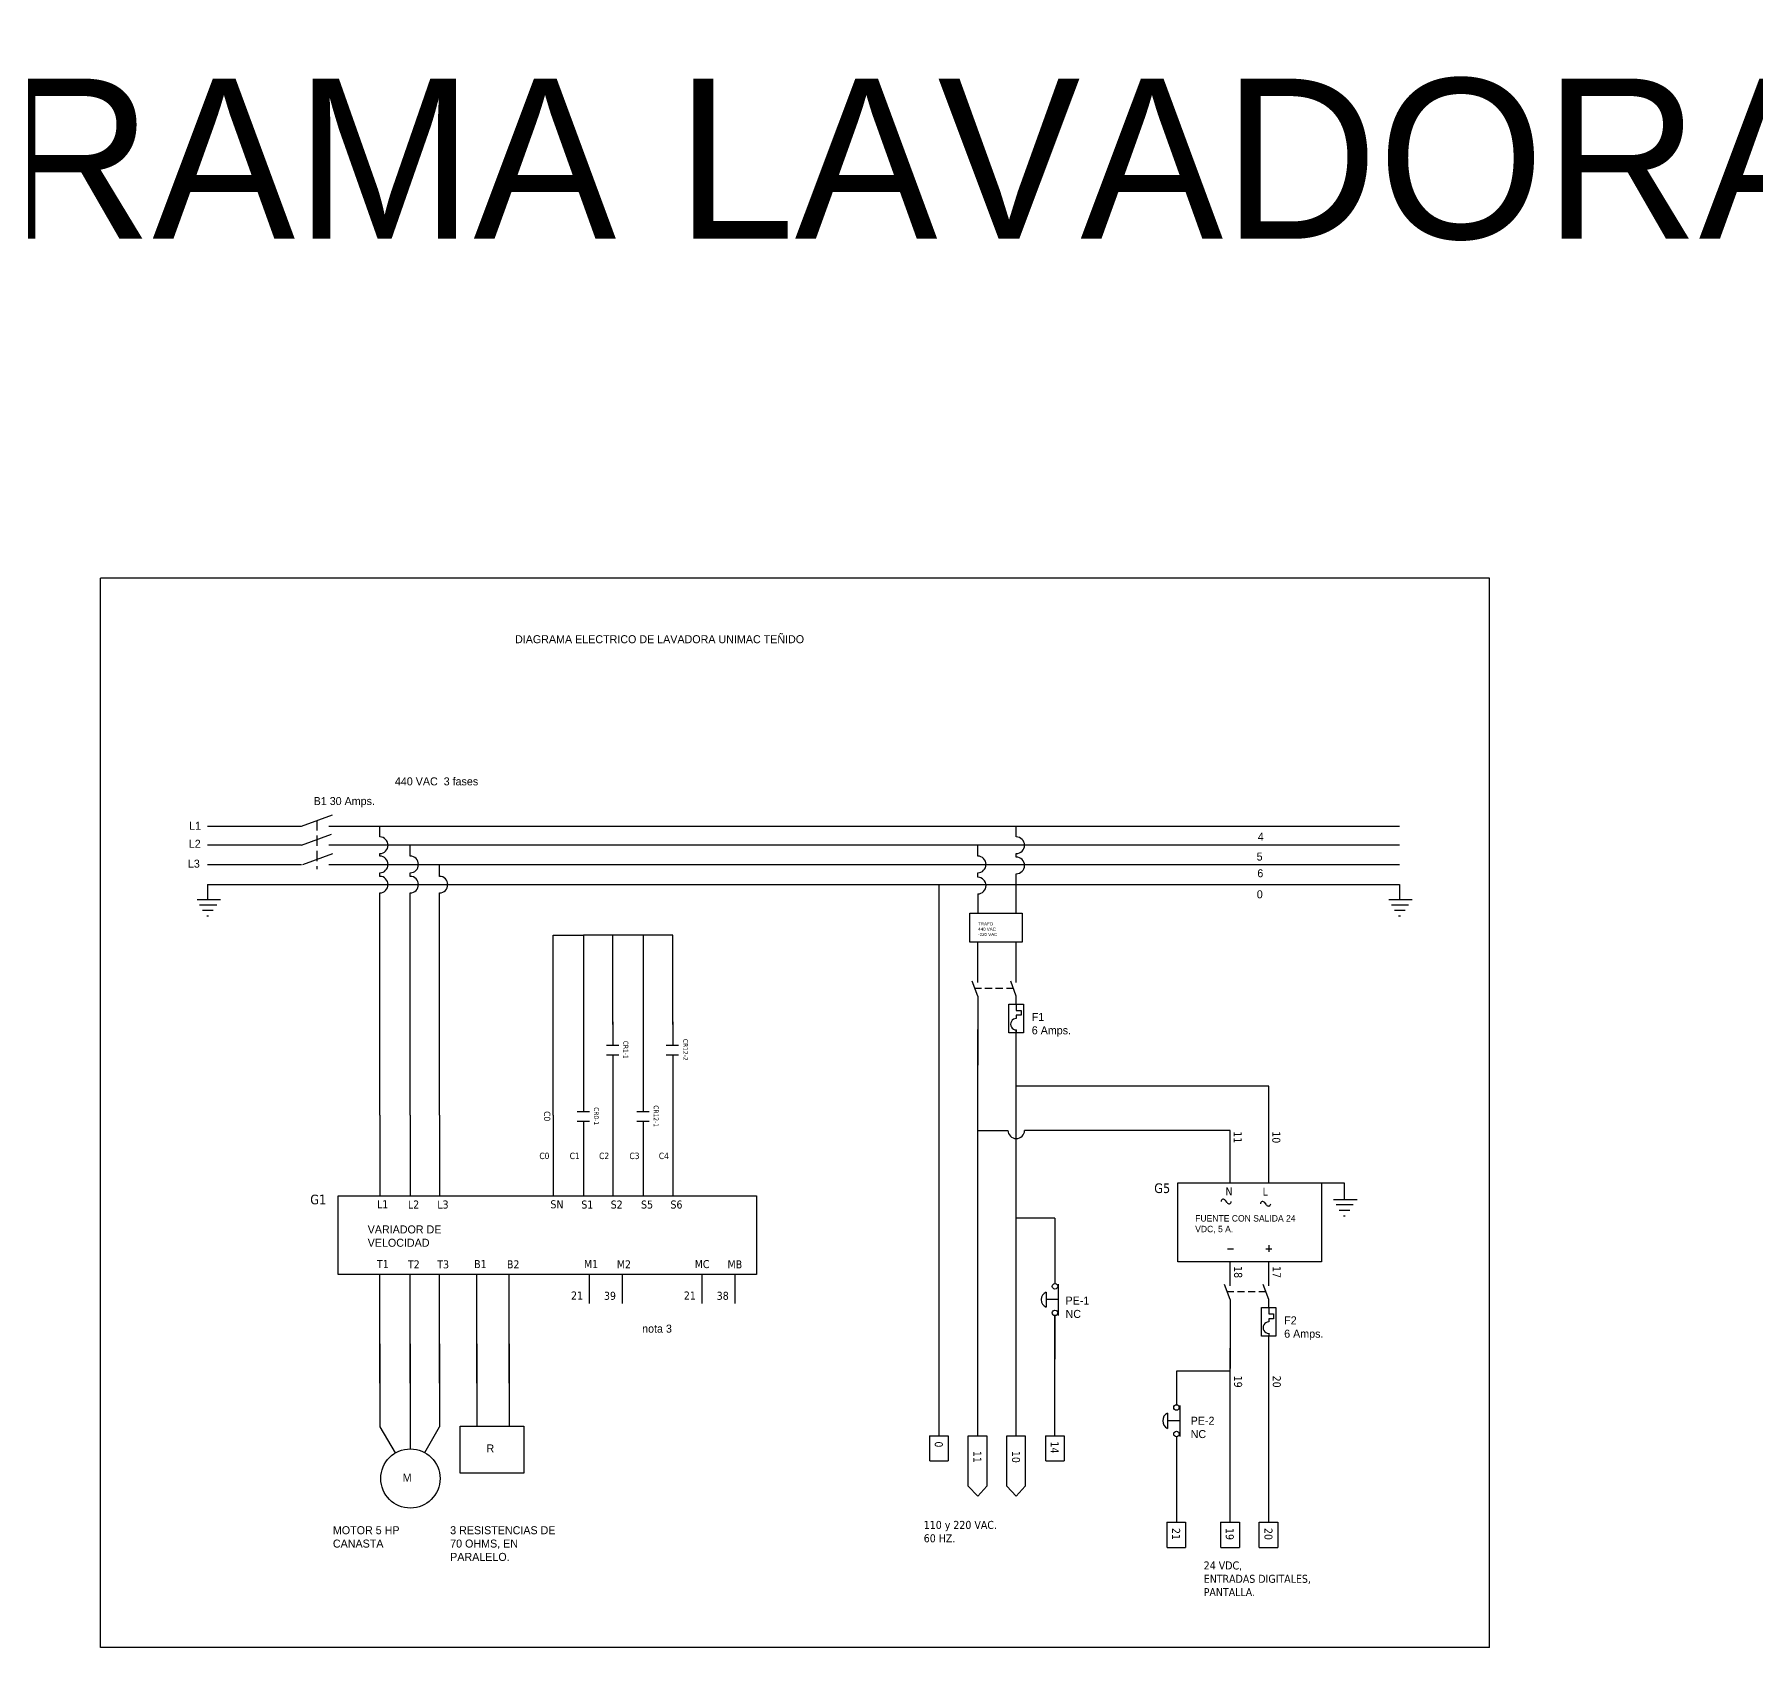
# Model space of a CAD drawing. Header units: millimetres. Extents: x 235 to 3542, y 1204 to 1708.
# Drawn here: x 1192 to 1730, y 1204 to 1708 of the extents above; entities that cross this region are included whole.
import ezdxf
from ezdxf.enums import TextEntityAlignment as Align

# ---------------------------------------------------------------- set-up
doc = ezdxf.new("R2010")
doc.units = ezdxf.units.MM
doc.linetypes.add('LÍNEAS_OCULTAS2', pattern=[4.7625, 3.175, -1.5875])
doc.layers.add('0 @ 1', color=7, linetype='Continuous')
doc.layers.add('Capa1', color=7, linetype='LÍNEAS_OCULTAS2')
doc.styles.add('Tahoma', font='tahoma.ttf')

# ---------------------------------------------------------------- blocks, each defined once
blk = doc.blocks.new('*U23')
at = {"linetype": 'Continuous'}
for p, q in [((-1.5, 1.92), (-1.5, -1.92)), ((1.5, 1.92), (1.5, -1.92))]:
    blk.add_line(p, q, dxfattribs=at)
at = {"style": 'Tahoma'}
for tag, p in [('Descripción', (0, 8.73)), ('Diseñador de referencia', (-0.18, 3.37))]:
    blk.add_attdef(tag, text='', height=1.5, dxfattribs=at).set_placement(p, align=Align.CENTER)
at = {"linetype": 'Continuous', "style": 'Tahoma', "flags": 8}
blk.add_attdef('Terminal 1', text='', height=1.5, dxfattribs=at).set_placement((-3.17, -0.8), align=Align.TOP_RIGHT)
blk.add_attdef('Terminal 2', text='', height=1.5, dxfattribs=at).set_placement((3.17, -0.8), align=Align.TOP_LEFT)

msp = doc.modelspace()

# ---------------------------------------------------------------- linework, layer by layer
for p, q in [((1213.164, 1204.14), (1213.164, 1538.14)), ((1646.959, 1538.14), (1213.164, 1538.14)), ((1646.959, 1204.14), (1646.959, 1538.14)), ((1275.856, 1460.741), (1285.539, 1464.265)), ((1246.558, 1460.741), (1275.856, 1460.741)), ((1275.856, 1454.741), (1285.253, 1458.161)), ((1284.463, 1460.741), (1618.787, 1460.741)), ((1300.338, 1457.336), (1300.338, 1460.741)), ((1499.138, 1457.336), (1499.138, 1460.741)), ((1275.856, 1454.741), (1246.558, 1454.741)), ((1618.787, 1454.741), (1284.463, 1454.741)), ((1309.821, 1451.336), (1309.821, 1454.741)), ((1487.085, 1451.336), (1487.085, 1454.741)), ((1246.558, 1448.741), (1275.856, 1448.741)), ((1276.287, 1448.756), (1285.684, 1452.176)), ((1284.463, 1448.741), (1618.787, 1448.741)), ((1300.338, 1451.336), (1300.338, 1452.146)), ((1319, 1445.03), (1319, 1448.741)), ((1499.138, 1451.03), (1499.138, 1452.146)), ((1246.558, 1442.435), (1618.787, 1442.435)), ((1246.558, 1442.435), (1246.558, 1437.766)), ((1300.338, 1445.03), (1300.338, 1446.146)), ((1309.821, 1445.03), (1309.821, 1446.146)), ((1475.032, 1270.315), (1475.032, 1442.435)), ((1487.085, 1444.725), (1487.085, 1446.146)), ((1499.138, 1433.553), (1499.138, 1445.84)), ((1618.787, 1442.435), (1618.787, 1437.766)), ((1243.277, 1437.766), (1250.589, 1437.766)), ((1244.049, 1436.178), (1249.408, 1436.178)), ((1300.338, 1386.901), (1300.338, 1439.84)), ((1309.821, 1386.901), (1309.821, 1439.84)), ((1319, 1386.901), (1319, 1439.84)), ((1487.085, 1439.535), (1487.085, 1433.553)), ((1615.506, 1437.766), (1622.818, 1437.766)), ((1616.278, 1436.178), (1621.638, 1436.178)), ((1245.003, 1434.454), (1248.318, 1434.454)), ((1246.32, 1432.73), (1246.865, 1432.73)), ((1484.62, 1433.553), (1500.962, 1433.553)), ((1484.62, 1424.515), (1484.62, 1433.553)), ((1500.962, 1433.553), (1500.962, 1424.515)), ((1617.232, 1434.454), (1620.548, 1434.454)), ((1618.549, 1432.73), (1619.094, 1432.73)), ((1354.512, 1426.675), (1363.98, 1426.675)), ((1354.512, 1370.48), (1354.512, 1426.675)), ((1363.98, 1426.675), (1363.98, 1391.643)), ((1391.836, 1426.675), (1363.98, 1426.675)), ((1373.174, 1398.761), (1373.174, 1426.675)), ((1382.642, 1426.675), (1382.642, 1391.643)), ((1391.836, 1398.761), (1391.836, 1426.675)), ((1500.962, 1424.515), (1484.62, 1424.515)), ((1487.085, 1411.844), (1487.085, 1424.515)), ((1499.138, 1411.844), (1499.138, 1424.515)), ((1487.085, 1407.599), (1485.375, 1412.298)), ((1499.138, 1407.599), (1497.428, 1412.298)), ((1487.085, 1407.599), (1487.085, 1386.07)), ((1499.136, 1405.127), (1499.136, 1403.127)), ((1499.138, 1405.127), (1499.138, 1407.627)), ((1373.174, 1399.544), (1373.174, 1392.189)), ((1391.836, 1399.544), (1391.836, 1392.189)), ((1499.136, 1401.627), (1499.135, 1400.612)), ((1499.136, 1403.127), (1500.636, 1403.127)), ((1500.636, 1401.627), (1499.136, 1401.627)), ((1500.636, 1403.127), (1500.636, 1401.627)), ((1487.085, 1270.315), (1487.085, 1397.147)), ((1499.134, 1386.07), (1499.151, 1396.176)), ((1499.151, 1270.315), (1499.136, 1397.147)), ((1499.151, 1397.056), (1499.151, 1396.176)), ((1363.98, 1391.643), (1363.98, 1378.803)), ((1373.174, 1389.189), (1373.174, 1378.382)), ((1382.642, 1391.643), (1382.642, 1378.803)), ((1391.836, 1389.189), (1391.836, 1378.382)), ((1300.353, 1370.48), (1300.338, 1386.901)), ((1309.821, 1370.48), (1309.807, 1386.901)), ((1319.015, 1370.48), (1319, 1386.901)), ((1363.98, 1378.803), (1363.98, 1371.449)), ((1373.174, 1378.382), (1373.174, 1370.48)), ((1382.642, 1378.803), (1382.642, 1371.449)), ((1391.836, 1378.382), (1391.836, 1370.48)), ((1577.984, 1379.484), (1499.137, 1379.484)), ((1577.984, 1349.306), (1577.984, 1379.484)), ((1300.353, 1370.48), (1300.353, 1345.282)), ((1309.821, 1370.482), (1309.821, 1345.282)), ((1319.015, 1370.48), (1319.015, 1345.282)), ((1354.512, 1370.48), (1354.512, 1345.282)), ((1363.98, 1368.449), (1363.98, 1357.642)), ((1373.174, 1370.48), (1373.174, 1345.282)), ((1382.642, 1368.449), (1382.642, 1357.642)), ((1391.836, 1370.48), (1391.836, 1345.282)), ((1487.085, 1365.693), (1496.544, 1365.693)), ((1565.918, 1365.693), (1501.734, 1365.693)), ((1565.918, 1349.306), (1565.918, 1365.693)), ((1363.98, 1357.642), (1363.98, 1345.282)), ((1363.98, 1357.642), (1363.98, 1345.282)), ((1382.642, 1357.642), (1382.642, 1345.282)), ((1594.353, 1349.306), (1601.529, 1349.306)), ((1601.529, 1349.306), (1601.529, 1344.073)), ((1564.964, 1343.108), (1564.435, 1343.818)), ((1577.26, 1342.398), (1576.731, 1343.108)), ((1598.248, 1344.073), (1605.56, 1344.073)), ((1599.02, 1342.485), (1604.379, 1342.485)), ((1599.974, 1340.761), (1603.289, 1340.761)), ((1511.214, 1338.229), (1499.142, 1338.229)), ((1511.214, 1338.229), (1511.214, 1317.814)), ((1601.291, 1339.036), (1601.836, 1339.036)), ((1565.155, 1328.733), (1567.01, 1328.733)), ((1577.122, 1328.733), (1578.977, 1328.733)), ((1578.049, 1329.812), (1578.049, 1327.703)), ((1565.918, 1317.076), (1565.918, 1324.652)), ((1577.972, 1317.076), (1577.972, 1324.652)), ((1300.338, 1286.698), (1300.338, 1320.628)), ((1309.821, 1286.698), (1309.821, 1320.628)), ((1319, 1286.698), (1319, 1320.628)), ((1330.654, 1286.698), (1330.654, 1320.628)), ((1340.755, 1286.698), (1340.755, 1320.628)), ((1365.752, 1320.628), (1365.752, 1311.615)), ((1375.998, 1320.628), (1375.998, 1311.615)), ((1400.97, 1320.628), (1400.97, 1311.615)), ((1411.215, 1320.628), (1411.215, 1311.615)), ((1508.428, 1315.194), (1508.428, 1310.434)), ((1512.189, 1312.814), (1508.428, 1312.814)), ((1512.244, 1317.615), (1512.244, 1307.883)), ((1565.918, 1312.832), (1564.208, 1317.53)), ((1565.918, 1312.832), (1565.918, 1291.302)), ((1577.972, 1312.832), (1576.262, 1317.53)), ((1577.972, 1310.359), (1577.972, 1312.859)), ((1511.217, 1270.315), (1511.212, 1307.814)), ((1511.214, 1307.814), (1511.214, 1294.238)), ((1577.97, 1310.359), (1577.97, 1308.359)), ((1577.97, 1308.359), (1579.47, 1308.359)), ((1579.47, 1308.359), (1579.47, 1306.859)), ((1577.97, 1306.859), (1577.968, 1305.844)), ((1579.47, 1306.859), (1577.97, 1306.859)), ((1577.984, 1302.289), (1577.984, 1301.408)), ((1300.338, 1298.995), (1300.338, 1273.127)), ((1309.821, 1298.995), (1309.821, 1273.127)), ((1319, 1298.995), (1319, 1273.127)), ((1330.654, 1298.995), (1330.654, 1273.271)), ((1340.755, 1298.995), (1340.755, 1273.271)), ((1565.925, 1276.521), (1565.925, 1297.618)), ((1577.968, 1291.302), (1577.984, 1301.408)), ((1577.978, 1276.521), (1577.978, 1297.618)), ((1549.155, 1290.435), (1549.155, 1279.988)), ((1565.918, 1290.435), (1549.155, 1290.435)), ((1546.369, 1277.368), (1546.369, 1272.607)), ((1550.129, 1274.988), (1546.369, 1274.988)), ((1550.185, 1279.789), (1550.185, 1270.057)), ((1565.925, 1243.28), (1565.925, 1276.521)), ((1577.991, 1243.28), (1577.978, 1276.521)), ((1300.338, 1273.127), (1305.189, 1264.919)), ((1309.821, 1273.127), (1309.854, 1266.206)), ((1314.436, 1265.017), (1319, 1273.127)), ((1325.415, 1273.271), (1345.348, 1273.271)), ((1325.415, 1258.635), (1325.415, 1273.271)), ((1345.348, 1273.271), (1345.348, 1258.635)), ((1472.076, 1270.315), (1477.839, 1270.315)), ((1472.15, 1262.476), (1472.15, 1270.315)), ((1472.15, 1270.315), (1477.914, 1270.315)), ((1477.914, 1270.315), (1477.914, 1262.476)), ((1484.129, 1254.546), (1484.129, 1270.315)), ((1484.129, 1270.315), (1489.892, 1270.315)), ((1484.129, 1262.476), (1484.129, 1270.315)), ((1484.129, 1270.315), (1489.892, 1270.315)), ((1489.892, 1270.315), (1489.892, 1254.546)), ((1489.892, 1270.315), (1489.892, 1262.476)), ((1496.195, 1254.546), (1496.195, 1270.315)), ((1496.195, 1270.315), (1501.958, 1270.315)), ((1496.195, 1262.476), (1496.195, 1270.315)), ((1496.195, 1270.315), (1501.958, 1270.315)), ((1501.958, 1270.315), (1501.958, 1254.546)), ((1501.958, 1270.315), (1501.958, 1262.476)), ((1508.261, 1270.315), (1514.024, 1270.315)), ((1508.335, 1262.476), (1508.335, 1270.315)), ((1508.335, 1270.315), (1514.099, 1270.315)), ((1514.099, 1270.315), (1514.099, 1262.476)), ((1549.155, 1269.988), (1549.155, 1243.28)), ((1345.348, 1258.635), (1325.415, 1258.635)), ((1472.15, 1262.476), (1477.914, 1262.476)), ((1508.335, 1262.476), (1514.099, 1262.476)), ((1487.085, 1251.422), (1484.129, 1254.546)), ((1489.892, 1254.546), (1487.085, 1251.422)), ((1499.151, 1251.422), (1496.195, 1254.546)), ((1501.958, 1254.546), (1499.151, 1251.422)), ((1546.201, 1243.28), (1551.965, 1243.28)), ((1546.276, 1235.441), (1546.276, 1243.28)), ((1546.276, 1243.28), (1552.039, 1243.28)), ((1552.039, 1243.28), (1552.039, 1235.441)), ((1562.968, 1243.28), (1568.732, 1243.28)), ((1563.043, 1235.441), (1563.043, 1243.28)), ((1563.043, 1243.28), (1568.806, 1243.28)), ((1568.806, 1243.28), (1568.806, 1235.441)), ((1575.035, 1243.28), (1580.798, 1243.28)), ((1575.035, 1235.441), (1575.035, 1243.28)), ((1575.035, 1243.28), (1580.798, 1243.28)), ((1580.798, 1243.28), (1580.798, 1235.441)), ((1546.276, 1235.441), (1552.039, 1235.441)), ((1563.043, 1235.441), (1568.806, 1235.441)), ((1575.035, 1235.441), (1580.798, 1235.441)), ((1646.959, 1204.14), (1213.164, 1204.14))]:
    msp.add_line(p, q)
for points in [[(1496.856, 1405.127), (1501.416, 1405.127), (1501.416, 1396.178), (1496.856, 1396.178)], [(1287.395, 1345.282), (1418.02, 1345.282), (1418.02, 1320.628), (1287.395, 1320.628)], [(1549.609, 1349.306), (1594.461, 1349.306), (1594.461, 1324.652), (1549.609, 1324.652)], [(1575.69, 1310.359), (1580.249, 1310.359), (1580.249, 1301.41), (1575.69, 1301.41)]]:
    msp.add_lwpolyline(points, close=True)
for centre, radius in [((1511.214, 1316.954), 0.86), ((1511.214, 1308.674), 0.86), ((1549.155, 1279.128), 0.86), ((1549.155, 1270.848), 0.86), ((1309.897, 1256.951), 9.255)]:
    msp.add_circle(centre, radius)
for centre, radius, start, end in [((1300.338, 1454.741), 2.595, 270, 90), ((1499.138, 1454.741), 2.595, 270, 90), ((1300.338, 1448.741), 2.595, 270, 90), ((1309.821, 1448.741), 2.595, 270, 90), ((1487.085, 1448.741), 2.595, 270, 90), ((1499.138, 1448.435), 2.595, 270, 90), ((1300.338, 1442.435), 2.595, 270, 90), ((1309.821, 1442.435), 2.595, 270, 90), ((1319, 1442.435), 2.595, 270, 90), ((1487.085, 1442.13), 2.595, 270, 90), ((1499.146, 1398.836), 1.78, 89.83778, 270.15027), ((1499.139, 1365.693), 2.595, 180, 0), ((1563.813, 1343.465), 0.715, 29.60154, 180), ((1565.583, 1343.465), 0.715, 209.93263, 0), ((1576.109, 1342.755), 0.715, 29.60154, 180), ((1577.879, 1342.755), 0.715, 209.93263, 0), ((1509.563, 1312.814), 2.637, 115.48921, 244.51079), ((1577.98, 1304.068), 1.78, 89.83778, 270.15027), ((1547.503, 1274.988), 2.637, 115.48921, 244.51079)]:
    msp.add_arc(centre, radius, start, end)
at = {"layer": 'Capa1'}
msp.add_line((1280.698, 1462.503), (1280.698, 1447.28), dxfattribs=at)
at = {"layer": 'Capa1', "ltscale": 0.7}
for p, q in [((1498.253, 1410.03), (1486.2, 1410.03)), ((1577.087, 1315.263), (1565.033, 1315.263))]:
    msp.add_line(p, q, dxfattribs=at)

# ---------------------------------------------------------------- block references
at = {"layer": '0 @ 1'}
ref = msp.add_blockref('*U23', (1373.069, 1390.689), dxfattribs=dict(at, rotation=270))
ref.add_attrib('Diseñador de referencia', 'CR1-1', dxfattribs={"layer": '0', "height": 1.5, "rotation": 270, "style": 'Tahoma'}).set_placement((1376.439, 1390.868), align=Align.CENTER)
ref = msp.add_blockref('*U23', (1391.731, 1390.689), dxfattribs=dict(at, rotation=270))
ref.add_attrib('Diseñador de referencia', 'CR12-2', dxfattribs={"layer": '0', "height": 1.5, "rotation": 270, "style": 'Tahoma'}).set_placement((1395.1, 1390.868), align=Align.CENTER)
ref = msp.add_blockref('*U23', (1363.875, 1369.949), dxfattribs=dict(at, rotation=270))
ref.add_attrib('Diseñador de referencia', 'CR0-1', dxfattribs={"layer": '0', "height": 1.5, "rotation": 270, "style": 'Tahoma'}).set_placement((1367.245, 1370.128), align=Align.CENTER)
ref = msp.add_blockref('*U23', (1382.537, 1369.949), dxfattribs=dict(at, rotation=270))
ref.add_attrib('Diseñador de referencia', 'CR12-1', dxfattribs={"layer": '0', "height": 1.5, "rotation": 270, "style": 'Tahoma'}).set_placement((1385.907, 1370.128), align=Align.CENTER)

# ---------------------------------------------------------------- texts
at = {"insert": (1017.557, 1694.192), "char_height": 50, "attachment_point": 1}
msp.add_mtext_dynamic_manual_height_columns('DIAGRAMA LAVADORA MILNOR TEÑIDO', width=2366.97927, gutter_width=15, heights=[0], dxfattribs=at)
at = {"attachment_point": 1}
for s, insert, char_height, width in [('DIAGRAMA ELECTRICO DE LAVADORA UNIMAC TEÑIDO', (1342.59, 1520.343), 2.5, 132.79291), ('440 VAC  3 fases ', (1305.064, 1475.94), 2.5, 132.79291), ('B1 30 Amps.', (1279.69, 1469.798), 2.5, 27.78265), ('L1', (1240.798, 1462.088), 2.5, 11.51105), ('4', (1574.57, 1458.654), 2.5, 2.98262), ('L2', (1240.693, 1456.457), 2.5, 8.24959), ('5', (1574.211, 1452.455), 2.5, 3.69845), ('L3', (1240.415, 1450.241), 2.5, 6.90663), ('6', (1574.429, 1447.239), 2.5, 2.98262), ('0', (1574.256, 1440.676), 2.5, 2.98262), ('TRAFO \\P440 VAC\\P-220 VAC', (1487.23, 1430.697), 1, 14.74659), ('F1\\P6 Amps.', (1503.974, 1402.355), 2.5, 24.43713), ('VARIADOR DE VELOCIDAD', (1296.562, 1335.999), 2.5, 29.62121), ('VARIADOR DE VELOCIDAD', (1296.562, 1335.999), 2.5, 29.62121), ('FUENTE CON SALIDA 24 VDC, 5 A.', (1555.009, 1339.208), 2, 33.57798), ('PE-1\\PNC', (1514.522, 1313.774), 2.5, 7.30496), ('F2\\P6 Amps.', (1582.808, 1307.588), 2.5, 24.43713), ('nota 3', (1382.279, 1305.01), 2.5, 19.76711), ('PE-2\\PNC', (1553.605, 1276.235), 2.5, 7.30496), (' R', (1332.748, 1267.591), 2.5, 8.52054), (' M', (1306.573, 1258.434), 2.5, 8.52054), ('MOTOR 5 HP\\PCANASTA', (1285.701, 1242.039), 2.5, 28.70727), ('3 RESISTENCIAS DE 70 OHMS, EN PARALELO.', (1322.329, 1242.039), 2.5, 34.14682)]:
    msp.add_mtext(s, dxfattribs=dict(at, insert=insert, char_height=char_height, width=width))
at = {"attachment_point": 1, "rotation": 270, "style": 'Tahoma'}
for s, insert, char_height, width in [('C0', (1353.619, 1371.668), 2, 8.27999), ('11', (1569.581, 1365.41), 2.5, 15.27778), ('10', (1581.596, 1365.41), 2.5, 15.27778), ('18', (1569.678, 1323.287), 2.5, 15.27778), ('17', (1581.744, 1323.287), 2.5, 15.27778), ('19', (1569.684, 1289.07), 2.5, 15.27778), ('20', (1581.75, 1289.07), 2.5, 15.27778), ('0', (1476.186, 1268.525), 2.5, 15.27778), ('11', (1488.239, 1265.575), 2.5, 15.27778), ('10', (1500.305, 1265.575), 2.5, 15.27778), ('14', (1512.371, 1268.525), 2.5, 15.27778), ('21', (1550.312, 1241.49), 2.5, 15.27778), ('19', (1567.079, 1241.49), 2.5, 15.27778), ('20', (1579.145, 1241.49), 2.5, 15.27778)]:
    msp.add_mtext(s, dxfattribs=dict(at, insert=insert, char_height=char_height, width=width))
at = {"style": 'Tahoma'}
for s, insert, char_height, width, attachment_point in [('C0', (1350.177, 1358.717), 2, 8.27999, 1), ('C1', (1359.645, 1358.717), 2, 8.27999, 1), ('C2', (1368.839, 1358.717), 2, 8.27999, 1), ('C3', (1378.307, 1358.717), 2, 8.27999, 1), ('C4', (1387.501, 1358.717), 2, 8.27999, 1), ('G1', (1283.621, 1345.591), 3, 6.75811, 3), ('G5', (1547.21, 1349.116), 3, 6.75811, 3), ('N', (1564.466, 1347.873), 2.5, 2.91491, 1), ('L', (1576.073, 1347.794), 2.5, 3.06572, 1), ('L1', (1299.482, 1343.849), 2.5, 2.91491, 1), ('L1', (1299.482, 1343.849), 2.5, 2.91491, 1), ('L2', (1309.13, 1343.77), 2.5, 3.06572, 1), ('L2', (1309.13, 1343.77), 2.5, 3.06572, 1), ('L3', (1318.308, 1343.77), 2.5, 3.06572, 1), ('L3', (1318.308, 1343.77), 2.5, 3.06572, 1), ('SN', (1353.641, 1343.849), 2.5, 2.91491, 1), ('S1', (1363.289, 1343.77), 2.5, 3.06572, 1), ('S2', (1372.467, 1343.77), 2.5, 3.06572, 1), ('S5', (1381.95, 1343.77), 2.5, 3.06572, 1), ('S6', (1391.129, 1343.77), 2.5, 3.06572, 1), ('T1', (1299.482, 1325.166), 2.5, 2.91491, 1), ('T2', (1309.13, 1325.086), 2.5, 3.06572, 1), ('T3', (1318.308, 1325.086), 2.5, 3.06572, 1), ('B1', (1329.798, 1325.166), 2.5, 2.91491, 1), ('B2', (1340.063, 1325.086), 2.5, 3.06572, 1), ('M1', (1364.12, 1325.166), 2.5, 2.91491, 1), ('M2', (1374.385, 1325.086), 2.5, 3.06572, 1), ('MC', (1398.697, 1325.166), 2.5, 2.91491, 1), ('MB', (1408.962, 1325.086), 2.5, 3.06572, 1), ('21', (1360.09, 1315.347), 2.5, 2.91491, 1), ('39', (1370.355, 1315.267), 2.5, 3.06572, 1), ('21', (1395.308, 1315.347), 2.5, 2.91491, 1), ('38', (1405.573, 1315.267), 2.5, 3.06572, 1), ('110 y 220 VAC.\\P60 HZ.', (1470.239, 1243.697), 2.5, 54.93704, 1), ('24 VDC,\\PENTRADAS DIGITALES,\\PPANTALLA.', (1557.684, 1231.033), 2.5, 35.33326, 1)]:
    msp.add_mtext(s, dxfattribs=dict(at, insert=insert, char_height=char_height, width=width, attachment_point=attachment_point))

doc.saveas('drawing.dxf')
